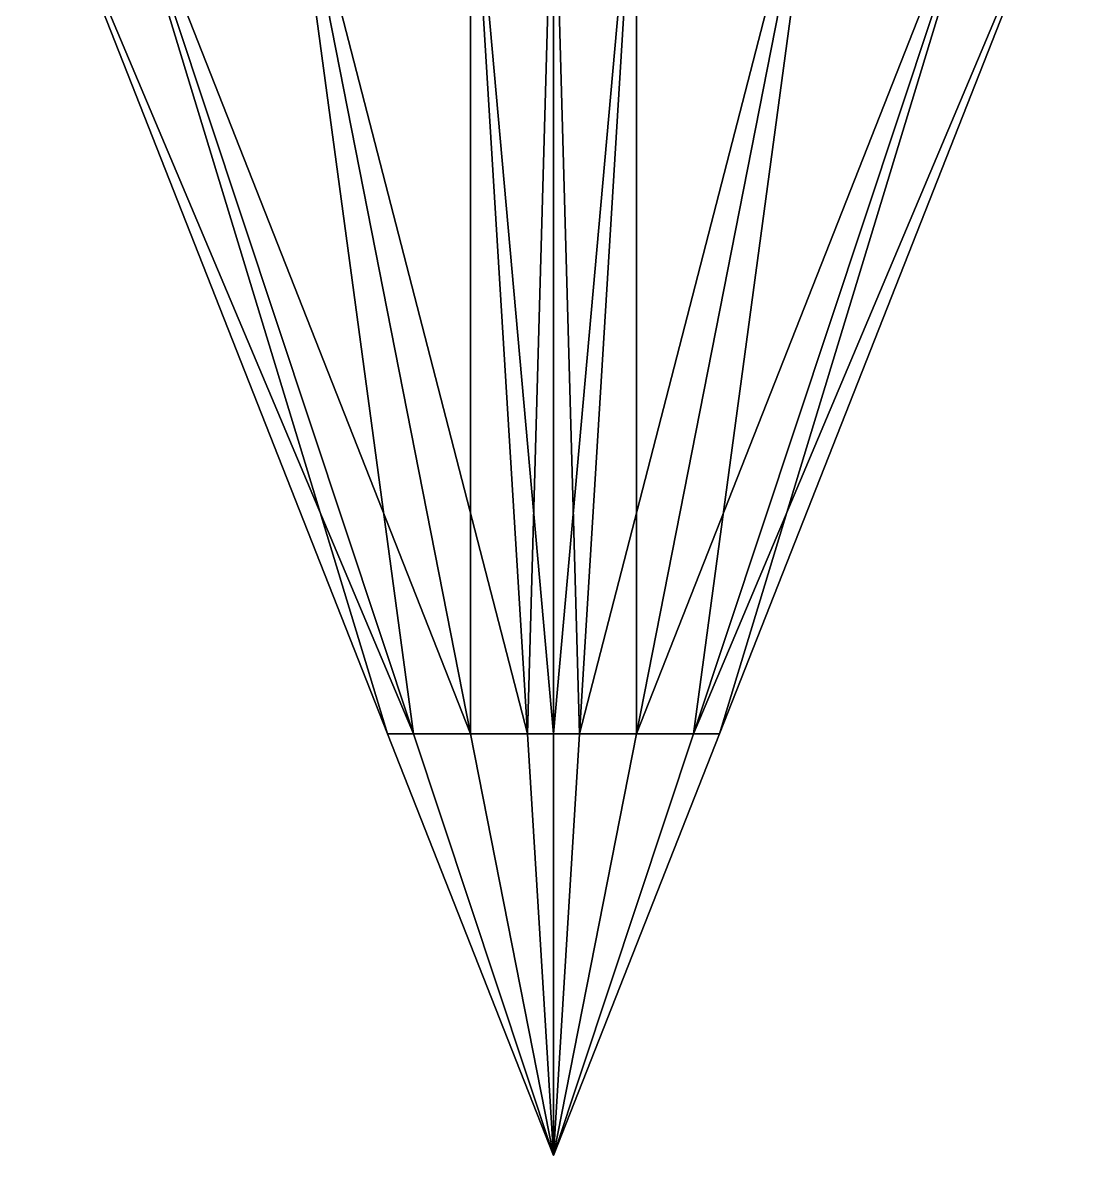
# Model space of a CAD drawing. Header units: metres. Extents: x -1.99 to 2.18, y -3.57 to 1.69.
# Drawn here: x -0.394 to 0.394, y -3.567 to -2.727 of the extents above; entities that cross this region are included whole.
import ezdxf

# ---------------------------------------------------------------- set-up
doc = ezdxf.new("R2010")
doc.units = ezdxf.units.M

msp = doc.modelspace()

# ---------------------------------------------------------------- linework, layer by layer
at = {"layer": 'Pyramid 7'}
for points in [[(-0.12305, -3.25437, 0), (-0.39375, -2.56687, 0), (-0.33223, -2.56687, 0.01953)], [(-0.10382, -3.25437, -0.0061), (-0.39375, -2.56687, 0), (-0.12305, -3.25437, 0)], [(-0.10382, -3.25437, -0.0061), (-0.33223, -2.56687, -0.01953), (-0.39375, -2.56687, 0)], [(-0.10382, -3.25437, 0.0061), (-0.33223, -2.56687, 0.01953), (-0.19687, -2.56687, 0.0625)], [(-0.12305, -3.25437, 0), (-0.33223, -2.56687, 0.01953), (-0.10382, -3.25437, 0.0061)], [(-0.06152, -3.25437, -0.01953), (-0.33223, -2.56687, -0.01953), (-0.10382, -3.25437, -0.0061)], [(-0.06152, -3.25437, -0.01953), (-0.19687, -2.56687, -0.0625), (-0.33223, -2.56687, -0.01953)], [(-0.06152, -3.25437, 0.01953), (-0.19687, -2.56687, 0.0625), (-0.06152, -2.56687, 0.10547)], [(-0.10382, -3.25437, 0.0061), (-0.19687, -2.56687, 0.0625), (-0.06152, -3.25437, 0.01953)], [(-0.01922, -3.25437, -0.03296), (-0.19687, -2.56687, -0.0625), (-0.06152, -3.25437, -0.01953)], [(-0.01922, -3.25437, -0.03296), (-0.06152, -2.56687, -0.10547), (-0.19687, -2.56687, -0.0625)], [(-0.01922, -3.25437, 0.03296), (-0.06152, -2.56687, 0.10547), (0, -2.56687, 0.125)], [(-0.06152, -3.25437, 0.01953), (-0.06152, -2.56687, 0.10547), (-0.01922, -3.25437, 0.03296)], [(0, -3.25437, -0.03906), (-0.06152, -2.56687, -0.10547), (-0.01922, -3.25437, -0.03296)], [(0, -3.25437, -0.03906), (0, -2.56687, -0.125), (-0.06152, -2.56687, -0.10547)], [(-0.01922, -3.25437, 0.03296), (0, -2.56687, 0.125), (0, -3.25437, 0.03906)], [(0.01923, -3.25437, -0.03296), (0, -2.56687, -0.125), (0, -3.25437, -0.03906)], [(0.01923, -3.25437, -0.03296), (0.06152, -2.56687, -0.10547), (0, -2.56687, -0.125)], [(0, -3.25437, 0.03906), (0.06152, -2.56687, 0.10547), (0.01923, -3.25437, 0.03296)], [(0, -3.25437, 0.03906), (0, -2.56687, 0.125), (0.06152, -2.56687, 0.10547)], [(0.06153, -3.25437, -0.01953), (0.06152, -2.56687, -0.10547), (0.01923, -3.25437, -0.03296)], [(0.01923, -3.25437, 0.03296), (0.19688, -2.56687, 0.0625), (0.06153, -3.25437, 0.01953)], [(0.01923, -3.25437, 0.03296), (0.06152, -2.56687, 0.10547), (0.19688, -2.56687, 0.0625)], [(0.06153, -3.25437, -0.01953), (0.19688, -2.56687, -0.0625), (0.06152, -2.56687, -0.10547)], [(0.10382, -3.25437, -0.0061), (0.19688, -2.56687, -0.0625), (0.06153, -3.25437, -0.01953)], [(0.06153, -3.25437, 0.01953), (0.33223, -2.56687, 0.01953), (0.10382, -3.25437, 0.0061)], [(0.06153, -3.25437, 0.01953), (0.19688, -2.56687, 0.0625), (0.33223, -2.56687, 0.01953)], [(0.10382, -3.25437, -0.0061), (0.33223, -2.56687, -0.01953), (0.19688, -2.56687, -0.0625)], [(0.12305, -3.25437, 0), (0.33223, -2.56687, -0.01953), (0.10382, -3.25437, -0.0061)], [(0.10382, -3.25437, 0.0061), (0.39375, -2.56687, 0), (0.12305, -3.25437, 0)], [(0.10382, -3.25437, 0.0061), (0.33223, -2.56687, 0.01953), (0.39375, -2.56687, 0)], [(0.12305, -3.25437, 0), (0.39375, -2.56687, 0), (0.33223, -2.56687, -0.01953)], [(0, -3.56687, 0), (-0.12305, -3.25437, 0), (-0.10382, -3.25437, 0.0061)], [(0, -3.56687, 0), (-0.12305, -3.25437, 0), (0, -3.56687, 0)], [(0, -3.56687, 0), (-0.10382, -3.25437, -0.0061), (-0.12305, -3.25437, 0)], [(0, -3.56687, 0), (-0.10382, -3.25437, 0.0061), (-0.06152, -3.25437, 0.01953)], [(0, -3.56687, 0), (-0.10382, -3.25437, 0.0061), (0, -3.56687, 0)], [(0, -3.56687, 0), (-0.10382, -3.25437, -0.0061), (0, -3.56687, 0)], [(0, -3.56687, 0), (-0.06152, -3.25437, -0.01953), (-0.10382, -3.25437, -0.0061)], [(0, -3.56687, 0), (-0.06152, -3.25437, 0.01953), (-0.01922, -3.25437, 0.03296)], [(0, -3.56687, 0), (-0.06152, -3.25437, 0.01953), (0, -3.56687, 0)], [(0, -3.56687, 0), (-0.06152, -3.25437, -0.01953), (0, -3.56687, 0)], [(0, -3.56687, 0), (-0.01922, -3.25437, -0.03296), (-0.06152, -3.25437, -0.01953)], [(0, -3.56687, 0), (-0.01922, -3.25437, 0.03296), (0, -3.25437, 0.03906)], [(0, -3.56687, 0), (-0.01922, -3.25437, 0.03296), (0, -3.56687, 0)], [(0, -3.56687, 0), (-0.01922, -3.25437, -0.03296), (0, -3.56687, 0)], [(0, -3.56687, 0), (0, -3.25437, -0.03906), (-0.01922, -3.25437, -0.03296)], [(0, -3.56687, 0), (0, -3.25437, -0.03906), (0, -3.56687, 0)], [(0, -3.56687, 0), (0.01923, -3.25437, -0.03296), (0, -3.25437, -0.03906)], [(0, -3.56687, 0), (0.01923, -3.25437, -0.03296), (0, -3.56687, 0)], [(0, -3.56687, 0), (0.06153, -3.25437, -0.01953), (0.01923, -3.25437, -0.03296)], [(0, -3.56687, 0), (0.06153, -3.25437, -0.01953), (0, -3.56687, 0)], [(0, -3.56687, 0), (0.10382, -3.25437, -0.0061), (0.06153, -3.25437, -0.01953)], [(0, -3.56687, 0), (0.10382, -3.25437, -0.0061), (0, -3.56687, 0)], [(0, -3.56687, 0), (0.12305, -3.25437, 0), (0.10382, -3.25437, -0.0061)], [(0, -3.56687, 0), (0.12305, -3.25437, 0), (0, -3.56687, 0)], [(0, -3.56687, 0), (0.10382, -3.25437, 0.0061), (0.12305, -3.25437, 0)], [(0, -3.56687, 0), (0.10382, -3.25437, 0.0061), (0, -3.56687, 0)], [(0, -3.56687, 0), (0.06153, -3.25437, 0.01953), (0.10382, -3.25437, 0.0061)], [(0, -3.56687, 0), (0.06153, -3.25437, 0.01953), (0, -3.56687, 0)], [(0, -3.56687, 0), (0.01923, -3.25437, 0.03296), (0.06153, -3.25437, 0.01953)], [(0, -3.56687, 0), (0.01923, -3.25437, 0.03296), (0, -3.56687, 0)], [(0, -3.56687, 0), (0, -3.25437, 0.03906), (0.01923, -3.25437, 0.03296)], [(0, -3.56687, 0), (0, -3.25437, 0.03906), (0, -3.56687, 0)]]:
    msp.add_3dface(points, dxfattribs=at)

doc.saveas('drawing.dxf')
